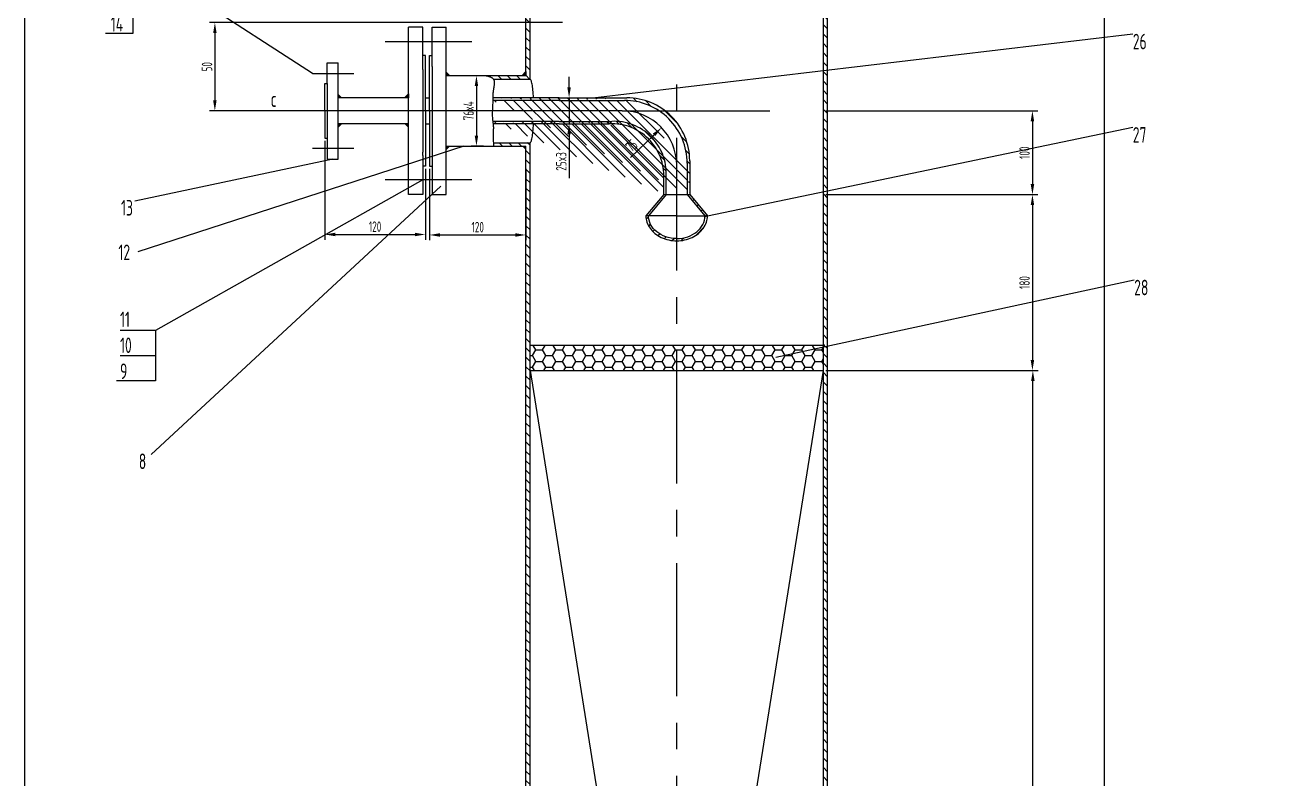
# Model space of a CAD drawing. Extents: x 1431 to 2420, y 1211 to 2052.
# Drawn here: x 1431.4 to 1728.4, y 1748 to 1928.1 of the extents above; entities that cross this region are included whole.
import ezdxf

# ---------------------------------------------------------------- set-up
doc = ezdxf.new("R2010")
doc.units = 0
doc.linetypes.add('CENTER', pattern=[50.800000000000004, 31.75, -6.35, 6.35, -6.35])
doc.layers.get('DEFPOINTS').update_dxf_attribs({"linetype": 'CONTINUOUS'})
for name, color, linetype in [('中心线', 1, 'CENTER'), ('喷淋器', 250, 'CENTER'), ('塔体边框', 250, 'CONTINUOUS'), ('填料压紧', 250, 'CONTINUOUS'), ('引线', 250, 'CONTINUOUS'), ('手孔', 250, 'CONTINUOUS'), ('法兰', 250, 'CONTINUOUS'), ('进液管', 250, 'CENTER'), ('除沫器支承圈', 250, 'CONTINUOUS')]:
    doc.layers.add(name, color=color, linetype=linetype)
doc.styles.get("Standard").update_dxf_attribs({"font": 'isocp.shx', "width": 0.7070000000000001, "bigfont": 'hztxt.shx'})
doc.dimstyles.new('ISO-25', dxfattribs={"dimtxt": 2.5, "dimasz": 2.5, "dimexe": 1.25, "dimexo": 0.625, "dimtad": 1, "dimtxsty": 'STANDARD', "dimcen": 2.5, "dimazin": 3, "dimtfac": 1, "dimtmove": 0, "dimatfit": 3})
pattern_1 = [(135, (22.16621549464799, 23.38068190702097), (-1.122532015133644, -1.122532015133644), [])]
pattern_2 = [(45, (22.16621549464799, 23.38068190702097), (-1.122532015133644, 1.122532015133644), [])]

# ---------------------------------------------------------------- blocks, each defined once
blk = doc.blocks.new('*D5')
at = {"layer": 'DEFPOINTS', "color": 0, "linetype": 'CONTINUOUS'}
for p in [(1621.950022232811, 1845.578414351272), (1671.965880318127, 1845.578414351272), (1621.950022232811, 1405.578414351272)]:
    blk.add_point(p, dxfattribs=at)
at = {"layer": '手孔', "color": 0, "linetype": 'CONTINUOUS'}
for p, q in [((1622.575022232811, 1845.578414351272), (1673.215880318127, 1845.578414351272)), ((1671.965880318126, 1408.078414351272), (1671.965880318127, 1843.078414351272)), ((1622.575022232811, 1405.578414351272), (1673.215880318126, 1405.578414351272))]:
    blk.add_line(p, q, dxfattribs=at)
for points in [[(1671.54921365146, 1843.078414351272), (1672.382546984793, 1843.078414351272), (1671.965880318127, 1845.578414351272)], [(1671.54921365146, 1408.078414351272), (1672.382546984793, 1408.078414351272), (1671.965880318126, 1405.578414351272)]]:
    blk.add_solid(points, dxfattribs=at)
at = {"layer": '手孔', "color": 0, "linetype": 'CONTINUOUS', "insert": (1670.090880318126, 1625.578414351272), "char_height": 2.5, "attachment_point": 5, "rotation": 90}
blk.add_mtext('2200', dxfattribs=at)
blk = doc.blocks.new('*D6')
at = {"layer": 'DEFPOINTS', "color": 0, "linetype": 'CONTINUOUS'}
for p in [(1621.950022232812, 1887.578414351272), (1621.950022232811, 1845.578414351272), (1671.860755558522, 1845.578414351272)]:
    blk.add_point(p, dxfattribs=at)
at = {"layer": '手孔', "color": 0, "linetype": 'CONTINUOUS'}
for p, q in [((1622.575022232812, 1887.578414351272), (1673.110755558522, 1887.578414351272)), ((1671.860755558522, 1885.078414351272), (1671.860755558522, 1848.078414351272)), ((1622.575022232811, 1845.578414351272), (1673.110755558522, 1845.578414351272))]:
    blk.add_line(p, q, dxfattribs=at)
for points in [[(1671.444088891855, 1885.078414351272), (1672.277422225189, 1885.078414351272), (1671.860755558522, 1887.578414351272)], [(1671.444088891855, 1848.078414351272), (1672.277422225189, 1848.078414351272), (1671.860755558522, 1845.578414351272)]]:
    blk.add_solid(points, dxfattribs=at)
at = {"layer": '手孔', "color": 0, "linetype": 'CONTINUOUS', "insert": (1669.985755558522, 1866.578414351272), "char_height": 2.5, "attachment_point": 5, "rotation": 90}
blk.add_mtext('180', dxfattribs=at)
blk = doc.blocks.new('*D7')
at = {"layer": 'DEFPOINTS', "color": 0, "linetype": 'CONTINUOUS'}
for p in [(1621.950022232812, 1907.578414351272), (1621.950022232812, 1887.578414351272), (1671.860755558522, 1887.578414351272)]:
    blk.add_point(p, dxfattribs=at)
at = {"layer": '手孔', "color": 0, "linetype": 'CONTINUOUS'}
for p, q in [((1622.575022232812, 1907.578414351272), (1673.110755558522, 1907.578414351272)), ((1671.860755558522, 1905.078414351272), (1671.860755558522, 1890.078414351272)), ((1622.575022232812, 1887.578414351272), (1673.110755558522, 1887.578414351272))]:
    blk.add_line(p, q, dxfattribs=at)
for points in [[(1671.444088891855, 1905.078414351272), (1672.277422225189, 1905.078414351272), (1671.860755558522, 1907.578414351272)], [(1671.444088891855, 1890.078414351272), (1672.277422225189, 1890.078414351272), (1671.860755558522, 1887.578414351272)]]:
    blk.add_solid(points, dxfattribs=at)
at = {"layer": '手孔', "color": 0, "linetype": 'CONTINUOUS', "insert": (1669.985755558522, 1897.578414351272), "char_height": 2.5, "attachment_point": 5, "rotation": 90}
blk.add_mtext('100', dxfattribs=at)
blk = doc.blocks.new('*D8')
at = {"layer": 'DEFPOINTS', "color": 0, "linetype": 'CONTINUOUS'}
for p in [(1560.283355672812, 1928.645848702736), (1476.706425525488, 1907.578414351272), (1560.283355672811, 1907.578414351272)]:
    blk.add_point(p, dxfattribs=at)
at = {"layer": '手孔', "color": 0, "linetype": 'CONTINUOUS'}
for p, q in [((1559.658355672812, 1928.645848702736), (1475.456425525488, 1928.645848702736)), ((1476.706425525488, 1926.145848702736), (1476.706425525488, 1910.078414351272)), ((1559.658355672811, 1907.578414351272), (1475.456425525488, 1907.578414351272))]:
    blk.add_line(p, q, dxfattribs=at)
for points in [[(1476.289758858821, 1926.145848702736), (1477.123092192155, 1926.145848702736), (1476.706425525488, 1928.645848702736)], [(1476.289758858821, 1910.078414351272), (1477.123092192155, 1910.078414351272), (1476.706425525488, 1907.578414351272)]]:
    blk.add_solid(points, dxfattribs=at)
at = {"layer": '手孔', "color": 0, "linetype": 'CONTINUOUS', "insert": (1474.831425525488, 1918.112131527004), "char_height": 2.5, "attachment_point": 5, "rotation": 90}
blk.add_mtext('50', dxfattribs=at)
blk = doc.blocks.new('*D13')
at = {"layer": 'DEFPOINTS', "color": 0, "linetype": 'CONTINUOUS'}
for p in [(1558.86720647477, 1910.678414351272), (1558.86720647477, 1904.478414351272), (1561.261297407316, 1904.478414351272)]:
    blk.add_point(p, dxfattribs=at)
at = {"layer": '手孔', "color": 0, "linetype": 'CONTINUOUS'}
for p, q in [((1561.261297407316, 1913.178414351272), (1561.261297407316, 1915.678414351272)), ((1559.49220647477, 1910.678414351272), (1562.511297407316, 1910.678414351272)), ((1561.261297407316, 1910.678414351272), (1561.261297407316, 1904.478414351272)), ((1559.49220647477, 1904.478414351272), (1562.511297407316, 1904.478414351272)), ((1561.261297407316, 1901.978414351272), (1561.261297407316, 1891.520081017939))]:
    blk.add_line(p, q, dxfattribs=at)
for points in [[(1560.84463074065, 1913.178414351272), (1561.677964073983, 1913.178414351272), (1561.261297407316, 1910.678414351272)], [(1560.84463074065, 1901.978414351272), (1561.677964073983, 1901.978414351272), (1561.261297407316, 1904.478414351272)]]:
    blk.add_solid(points, dxfattribs=at)
at = {"layer": '手孔', "color": 0, "linetype": 'CONTINUOUS', "insert": (1559.386297407316, 1895.499247684606), "char_height": 2.5, "attachment_point": 5, "rotation": 90}
blk.add_mtext('25x3', dxfattribs=at)
blk = doc.blocks.new('*D14')
at = {"layer": 'DEFPOINTS', "color": 0, "linetype": 'CONTINUOUS'}
for p in [(1541.450022232811, 1915.978414351272), (1539.147992805917, 1899.178414351272), (1541.450022232812, 1899.178414351272)]:
    blk.add_point(p, dxfattribs=at)
at = {"layer": '手孔', "color": 0, "linetype": 'CONTINUOUS'}
for p, q in [((1540.825022232811, 1915.978414351272), (1537.897992805917, 1915.978414351272)), ((1539.147992805917, 1913.478414351272), (1539.147992805917, 1901.678414351272)), ((1540.825022232812, 1899.178414351272), (1537.897992805917, 1899.178414351272))]:
    blk.add_line(p, q, dxfattribs=at)
for points in [[(1538.731326139251, 1913.478414351272), (1539.564659472584, 1913.478414351272), (1539.147992805917, 1915.978414351272)], [(1538.731326139251, 1901.678414351272), (1539.564659472584, 1901.678414351272), (1539.147992805917, 1899.178414351272)]]:
    blk.add_solid(points, dxfattribs=at)
at = {"layer": '手孔', "color": 0, "linetype": 'CONTINUOUS', "insert": (1537.272992805917, 1907.578414351272), "char_height": 2.5, "attachment_point": 5, "rotation": 90}
blk.add_mtext('76x4', dxfattribs=at)
blk = doc.blocks.new('*D18')
at = {"layer": 'DEFPOINTS', "color": 0, "linetype": 'CONTINUOUS'}
for p in [(1583.334477405133, 1903.57463584247), (1573.95002223281, 1894.578414351273)]:
    blk.add_point(p, dxfattribs=at)
at = {"layer": '手孔', "color": 0, "linetype": 'CONTINUOUS'}
blk.add_line((1575.895090933058, 1896.443015814193), (1581.529774487379, 1901.844593248009), dxfattribs=at)
blk.add_solid([(1581.241434054969, 1902.145377067635), (1581.818114919789, 1901.543809428383), (1583.334477405133, 1903.57463584247)], dxfattribs=at)
at = {"layer": '手孔', "color": 0, "linetype": 'CONTINUOUS', "insert": (1576.171660976587, 1899.305524598789), "char_height": 2.5, "attachment_point": 5, "rotation": 43.789987727727144}
blk.add_mtext('75', dxfattribs=at)
blk = doc.blocks.new('*D20')
at = {"layer": 'DEFPOINTS', "color": 0, "linetype": 'CONTINUOUS'}
for p in [(1502.950022232811, 1901.078414351272), (1526.950022232811, 1894.378414351272), (1526.950022232811, 1878.059736985505)]:
    blk.add_point(p, dxfattribs=at)
at = {"layer": '手孔', "color": 0, "linetype": 'CONTINUOUS'}
for p, q in [((1502.950022232811, 1900.453414351272), (1502.950022232811, 1876.809736985505)), ((1526.950022232811, 1893.753414351272), (1526.950022232811, 1876.809736985505)), ((1505.450022232811, 1878.059736985505), (1524.450022232811, 1878.059736985505))]:
    blk.add_line(p, q, dxfattribs=at)
for points in [[(1505.450022232811, 1878.476403652172), (1505.450022232811, 1877.643070318838), (1502.950022232811, 1878.059736985505)], [(1524.450022232811, 1878.476403652172), (1524.450022232811, 1877.643070318838), (1526.950022232811, 1878.059736985505)]]:
    blk.add_solid(points, dxfattribs=at)
at = {"layer": '手孔', "color": 0, "linetype": 'CONTINUOUS', "insert": (1514.950022232811, 1879.934736985505), "char_height": 2.5, "attachment_point": 5}
blk.add_mtext('120', dxfattribs=at)
blk = doc.blocks.new('*D21')
at = {"layer": 'DEFPOINTS', "color": 0, "linetype": 'CONTINUOUS'}
for p in [(1527.950022232811, 1894.378414351272), (1550.950022232811, 1894.378414351272), (1550.950022232811, 1877.94444769181)]:
    blk.add_point(p, dxfattribs=at)
at = {"layer": '手孔', "color": 0, "linetype": 'CONTINUOUS'}
for p, q in [((1527.950022232811, 1893.753414351272), (1527.950022232811, 1876.69444769181)), ((1550.950022232811, 1893.753414351272), (1550.950022232811, 1876.69444769181)), ((1530.450022232811, 1877.94444769181), (1548.450022232811, 1877.94444769181))]:
    blk.add_line(p, q, dxfattribs=at)
for points in [[(1530.450022232811, 1878.361114358476), (1530.450022232811, 1877.527781025143), (1527.950022232811, 1877.94444769181)], [(1548.450022232811, 1878.361114358476), (1548.450022232811, 1877.527781025143), (1550.950022232811, 1877.94444769181)]]:
    blk.add_solid(points, dxfattribs=at)
at = {"layer": '手孔', "color": 0, "linetype": 'CONTINUOUS', "insert": (1539.450022232811, 1879.81944769181), "char_height": 2.5, "attachment_point": 5}
blk.add_mtext('120', dxfattribs=at)
blk = doc.blocks.new('*D30')
at = {"layer": 'DEFPOINTS', "color": 0, "linetype": 'CONTINUOUS'}
for p in [(1586.950022232812, 2000.627434054123), (1586.950022232812, 1275.378414351268), (1688.94890690482, 1275.378414351268)]:
    blk.add_point(p, dxfattribs=at)
at = {"layer": '引线', "color": 0, "linetype": 'CONTINUOUS'}
for p, q in [((1587.575022232812, 2000.627434054123), (1690.19890690482, 2000.627434054123)), ((1688.94890690482, 1998.127434054123), (1688.94890690482, 1277.878414351268)), ((1587.575022232812, 1275.378414351268), (1690.19890690482, 1275.378414351268))]:
    blk.add_line(p, q, dxfattribs=at)
for points in [[(1688.532240238153, 1998.127434054123), (1689.365573571486, 1998.127434054123), (1688.94890690482, 2000.627434054123)], [(1688.532240238153, 1277.878414351268), (1689.365573571486, 1277.878414351268), (1688.94890690482, 1275.378414351268)]]:
    blk.add_solid(points, dxfattribs=at)
at = {"layer": '引线', "color": 0, "linetype": 'CONTINUOUS', "insert": (1687.073906904819, 1638.002924202696), "char_height": 2.5, "attachment_point": 5, "rotation": 90}
blk.add_mtext('3472', dxfattribs=at)

msp = doc.modelspace()

# ---------------------------------------------------------------- hatches: boundary and pattern name
at = {"layer": '中心线', "linetype": 'CONTINUOUS'}
h = msp.add_hatch(color=0, dxfattribs=at)
h.dxf.hatch_style = 1
h.paths.add_polyline_path([(1532.950022232812, 1915.978414351272), (1531.950022232812, 1916.978414351272), (1531.950022232812, 1915.978414351272)])
at = {"layer": '塔体边框', "linetype": 'CONTINUOUS'}
h = msp.add_hatch(dxfattribs=at)
h.set_pattern_fill('ANSI31', color=256, scale=0.5, angle=90)
h.set_pattern_definition([(135, (0, 0), (-1.122532015133644, -1.122532015133644), [])])
edge = h.paths.add_edge_path()
edge.add_arc((1571.488478438047, 1892.116870556507), 12.37802049262676, 357.0433813819885, 452.9566186180115)
edge.add_arc((1571.991927436685, 1892.620319555145), 12.46987518779817, 357.5093044892029, 452.4906955107971)
edge.add_line((1558.86720647477, 1905.078414351272), (1571.450022232812, 1905.078414351272))
edge.add_line((1558.86720647477, 1904.478414351272), (1570.850022232812, 1904.478414351272))
edge.add_line((1558.86720647477, 1905.078414351272), (1543.034222182958, 1905.078414351272))
edge.add_line((1558.86720647477, 1904.478414351272), (1543.12388669438, 1904.478414351272))
edge.add_spline(control_points=[(1543.03431073157, 1905.077795503013), (1543.062966172266, 1904.877577707253), (1543.098413482782, 1904.677663288975), (1543.12388669438, 1904.478414351272)], knot_values=[12.01367824521733, 12.01367824521733, 12.01367824521733, 12.01367824521733, 12.61971662649792, 12.61971662649792, 12.61971662649792, 12.61971662649792], degree=3, periodic=0)
edge.add_line((1583.850022232812, 1887.578414351272), (1583.850022232812, 1891.478414351272))
edge.add_line((1584.450022232812, 1887.578414351272), (1584.450022232812, 1892.078414351272))
edge.add_line((1583.850022232812, 1887.578414351272), (1584.450022232812, 1887.578414351272))
at = {"layer": '填料压紧', "linetype": 'CONTINUOUS'}
h = msp.add_hatch(dxfattribs=at)
h.set_pattern_fill('HONEY', color=256, scale=0.5)
h.set_pattern_definition([(0, (22.16621549464799, 23.38068190702097), (2.38125, 1.3748153225), [1.5875, -3.175]), (120, (22.16621549464799, 23.38068190702097), (-2.381249994797095, 1.374815331511695), [1.587499999999999, -3.174999999999998]), (59.99999999999999, (22.16621549464799, 23.38068190702097), (5.202904551637744e-09, 2.749630654011694), [-3.175, 1.5875])])
h.paths.add_polyline_path([(1621.950022232811, 1851.578414351272), (1586.950022232812, 1851.578414351272), (1586.950022232812, 1845.578414351272), (1621.950022232811, 1845.578414351272)])
h.paths.add_polyline_path([(1586.950022232812, 1851.578414351272), (1551.950022232811, 1851.578414351272), (1551.950022232811, 1845.578414351272), (1586.950022232812, 1845.578414351272)])
h = msp.add_hatch(dxfattribs=at)
h.set_pattern_fill('ANSI31', color=256, scale=0.5, angle=90)
h.set_pattern_definition(pattern_1)
h.paths.add_polyline_path([(1622.950022232811, 1368.278414351272), (1622.950022232811, 1851.578414351272), (1621.950022232811, 1851.578414351272), (1621.950022232811, 1368.278414351272)])
at = {"layer": '法兰', "linetype": 'CONTINUOUS'}
h = msp.add_hatch(color=256, dxfattribs=at)
h.dxf.hatch_style = 1
h.paths.add_polyline_path([(1550.950022232811, 1916.978414351272), (1549.950022232811, 1915.978414351272), (1550.950022232811, 1915.978414351272)])
h = msp.add_hatch(color=256, dxfattribs=at)
h.dxf.hatch_style = 1
h.paths.add_polyline_path([(1506.150022232811, 1911.678414351272), (1506.150022232811, 1910.678414351272), (1507.150022232811, 1910.678414351272)])
h = msp.add_hatch(color=256, dxfattribs=at)
h.dxf.hatch_style = 1
h.paths.add_polyline_path([(1521.950022232811, 1910.678414351271), (1522.950022232811, 1910.678414351272), (1522.950022232811, 1911.678414351272)])
h = msp.add_hatch(color=256, dxfattribs=at)
h.dxf.hatch_style = 1
h.paths.add_polyline_path([(1506.150022232811, 1903.478414351272), (1506.150022232811, 1904.478414351272), (1507.150022232811, 1904.478414351272)])
h = msp.add_hatch(color=256, dxfattribs=at)
h.dxf.hatch_style = 1
h.paths.add_polyline_path([(1522.950022232811, 1903.478414351272), (1521.950022232811, 1904.478414351272), (1522.950022232811, 1904.478414351272)])
h = msp.add_hatch(color=0, dxfattribs=at)
h.dxf.hatch_style = 1
h.paths.add_polyline_path([(1531.950022232809, 1898.178414351272), (1531.950022232809, 1899.178414351272), (1532.950022232809, 1899.178414351272)])
h = msp.add_hatch(color=256, dxfattribs=at)
h.dxf.hatch_style = 1
h.paths.add_polyline_path([(1550.950022232811, 1898.178414351272), (1549.950022232811, 1899.178414351272), (1550.950022232811, 1899.178414351272)])
at = {"layer": '除沫器支承圈', "linetype": 'CONTINUOUS'}
h = msp.add_hatch(dxfattribs=at)
h.set_pattern_fill('ANSI31', color=256, scale=0.5, angle=90)
h.set_pattern_definition(pattern_1)
edge = h.paths.add_edge_path()
edge.add_line((1551.950022232811, 1950.578414351278), (1550.950022232812, 1950.578414351278))
edge.add_line((1550.950022232812, 1950.578414351278), (1550.950022232812, 1945.578414351275))
edge.add_line((1550.950022232812, 1945.578414351275), (1550.950022232811, 1915.978414351272))
edge.add_line((1550.950022232811, 1915.978414351272), (1541.450022232811, 1915.978414351272))
edge.add_spline(control_points=[(1541.450022232811, 1915.978414351272), (1542.157147846017, 1915.798212425071), (1542.864273459222, 1915.618010498871), (1543.181576315273, 1915.178414351272)], knot_values=[0, 0, 0, 0, 1.907427466639132, 1.907427466639132, 1.907427466639132, 1.907427466639816], degree=3, periodic=0)
edge.add_line((1543.181576315273, 1915.178414351272), (1551.950022232811, 1915.178414351272))
edge.add_line((1551.950022232811, 1915.178414351272), (1551.950022232811, 1950.578414351278))
edge = h.paths.add_edge_path()
edge.add_line((1551.950022232811, 1899.978414351272), (1543.181576315273, 1899.978414351272))
edge.add_spline(control_points=[(1543.181576315275, 1899.978414351262), (1543.222351007287, 1899.697993179529), (1543.281776640762, 1899.413318789583), (1543.181576315274, 1899.178414351272)], knot_values=[17.12008639934535, 17.12008639935425, 17.12008639935425, 17.12008639935425, 17.9200863993453, 17.92008639934575, 17.92008639934575, 17.92008639934575], degree=3, periodic=0)
edge.add_line((1543.181576315274, 1899.178414351272), (1550.950022232811, 1899.178414351272))
edge.add_line((1550.950022232811, 1899.178414351272), (1550.950022232811, 1851.578414351272))
edge.add_line((1550.950022232811, 1851.578414351272), (1551.950022232811, 1851.578414351272))
edge.add_line((1551.950022232811, 1851.578414351272), (1551.950022232811, 1899.978414351272))
h.paths.add_polyline_path([(1622.950022232812, 1950.578414351272), (1621.950022232812, 1950.578414351272), (1621.950022232812, 1851.578414351272), (1622.950022232812, 1851.578414351272)])
h = msp.add_hatch(dxfattribs=at)
h.set_pattern_fill('ANSI31', color=256, scale=0.5, angle=90)
h.set_pattern_definition(pattern_1)
edge = h.paths.add_edge_path()
edge.add_arc((1575.050022232812, 1895.678414351272), 15, 359.9999999999992, 450)
edge.add_arc((1574.450022232811, 1895.078414351272), 15, 359.9999999999992, 450)
edge.add_line((1558.86720647477, 1910.678414351272), (1575.050022232812, 1910.678414351272))
edge.add_line((1558.86720647477, 1910.078414351272), (1574.450022232811, 1910.078414351272))
edge.add_line((1558.86720647477, 1910.678414351272), (1543.034222182958, 1910.678414351272))
edge.add_line((1558.86720647477, 1910.078414351272), (1543.034222182958, 1910.078414351272))
edge.add_spline(control_points=[(1543.034222182959, 1910.678414351272), (1543.033270793592, 1910.480615935095), (1543.035316752768, 1910.279470454182), (1543.03422194442, 1910.078370528462), (1543.034221825094, 1910.078348617058)], knot_values=[6.413053849818296, 6.413053849818296, 6.413053849818296, 6.413053849818296, 7.013053849818433, 7.01311923161932, 7.01311923161932, 7.01311923161932, 7.01311923161932], degree=3, periodic=0)
edge.add_line((1590.050022232812, 1895.678414351271), (1590.050022232812, 1887.578414351272))
edge.add_line((1589.450022232811, 1895.078414351271), (1589.450022232811, 1887.578414351272))
edge.add_line((1589.450022232811, 1887.578414351272), (1590.050022232812, 1887.578414351272))
h = msp.add_hatch(dxfattribs=at)
h.set_pattern_fill('ANSI31', color=256, scale=0.5)
h.set_pattern_definition(pattern_2)
h.paths.add_polyline_path([(1584.450022232812, 1887.578414351272), (1580.200022232812, 1882.54858508964), (1579.600022232811, 1882.54858508964), (1583.850022232812, 1887.578414351272)])
h.paths.add_polyline_path([(1589.450022232811, 1887.578414351272), (1590.050022232811, 1887.578414351272), (1594.300022232811, 1882.54858508964), (1593.700022232811, 1882.54858508964)])
h = msp.add_hatch(dxfattribs=at)
h.set_pattern_fill('ANSI31', color=256, scale=0.5)
h.set_pattern_definition(pattern_2)
edge = h.paths.add_edge_path()
edge.add_line((1593.700022232811, 1882.54858508964), (1594.300022232811, 1882.54858508964))
edge.add_ellipse((1586.950022232811, 1882.54858508964), major_axis=(-7.350000000000136, 0), ratio=0.8163265306122297, start_angle=0, end_angle=180.0000000000021, ccw=False)
edge.add_line((1579.600022232812, 1882.54858508964), (1580.200022232812, 1882.54858508964))
edge.add_ellipse((1586.950022232812, 1882.54858508964), major_axis=(6.75, 4.993209756357184e-13), ratio=0.8061280699274465, start_angle=179.9999999999995, end_angle=269.9999999999995)
edge.add_ellipse((1586.950022232811, 1882.54858508964), major_axis=(-6.75, 0), ratio=0.8061280699274465, start_angle=90, end_angle=180)
h = msp.add_hatch(dxfattribs=at)
h.set_pattern_fill('ANSI31', color=256, scale=0.5, angle=90)
h.set_pattern_definition(pattern_1)
h.paths.add_polyline_path([(1550.950022232812, 1479.957033948657), (1550.950022232811, 1851.578414351272), (1551.950022232811, 1851.578414351272), (1551.950022232811, 1505.957033948657), (1551.950022232811, 1504.259977673809), (1551.950022232811, 1480.957033948657)])

# ---------------------------------------------------------------- linework, layer by layer
at = {"layer": '中心线', "linetype": 'CENTER'}
for p, q in [((1538.03763663772, 1924.078414351272), (1517.393616126108, 1924.078414351272)), ((1500.023528905347, 1916.479845309658), (1509.845357946813, 1916.479845309658)), ((1500.023528905347, 1898.676983392885), (1509.845357946813, 1898.676983392885)), ((1538.03763663772, 1891.078414351272), (1517.393616126108, 1891.078414351272))]:
    msp.add_line(p, q, dxfattribs=at)
at = {"layer": '中心线'}
msp.add_line((1586.950022232812, 1259.825347204077), (1586.950022232812, 1915.274327995105), dxfattribs=at)
at = {"layer": '中心线', "linetype": 'CONTINUOUS'}
for q in [(1487.766592160147, 1907.578414351272), (1609.14700244684, 1907.578414351272)]:
    msp.add_line((1573.950022232812, 1907.578414351272), q, dxfattribs=at)
msp.add_arc((1573.950022232812, 1894.578414351272), 13, 0, 90, dxfattribs=at)
at = {"layer": '喷淋器', "linetype": 'CONTINUOUS'}
for p, q in [((1558.86720647477, 1910.678414351272), (1543.034222182958, 1910.678414351272)), ((1558.86720647477, 1910.078414351272), (1543.034222182958, 1910.078414351272)), ((1558.86720647477, 1905.078414351272), (1543.034222182958, 1905.078414351272)), ((1558.86720647477, 1904.478414351272), (1543.12388669438, 1904.478414351272)), ((1589.450022232811, 1895.078414351271), (1589.450022232811, 1887.578414351272)), ((1590.050022232812, 1895.678414351271), (1590.050022232812, 1887.578414351272)), ((1584.450022232812, 1887.578414351272), (1584.450022232812, 1892.078414351272)), ((1583.850022232812, 1887.578414351272), (1583.850022232812, 1891.478414351272)), ((1584.450022232812, 1887.578414351272), (1589.450022232812, 1887.578414351272))]:
    msp.add_line(p, q, dxfattribs=at)
at = {"layer": '喷淋器', "linetype": 'CENTER'}
for p, q in [((1583.850022232812, 1887.578414351272), (1579.600022232811, 1882.54858508964)), ((1584.450022232812, 1887.578414351272), (1580.200022232811, 1882.54858508964)), ((1589.450022232812, 1887.578414351272), (1593.700022232811, 1882.54858508964)), ((1590.050022232811, 1887.578414351272), (1594.300022232812, 1882.54858508964)), ((1580.200022232812, 1882.54858508964), (1579.600022232812, 1882.54858508964)), ((1586.950022232812, 1882.54858508964), (1580.200022232812, 1882.54858508964)), ((1586.950022232812, 1882.54858508964), (1593.700022232811, 1882.54858508964)), ((1593.700022232811, 1882.54858508964), (1594.300022232811, 1882.54858508964))]:
    msp.add_line(p, q, dxfattribs=at)
for centre, major_axis, ratio, start_param, end_param in [((1551.950022232811, 1907.578414351271), (0, 7.600000000000136), 0.1177039802558945, 5.132536050606394, 6.283185307179586), ((1551.950022232811, 1907.578414351271), (0, 7.600000000000136), 0.1177039802558945, 3.141592653589792, 4.29224191016305), ((1586.950022232811, 1882.54858508964), (-7.350000000000136, 0), 0.8163265306122297, 0, 3.14159265358983), ((1586.950022232811, 1882.54858508964), (-6.75, 0), 0.8061280699274465, 1.570796326794897, 3.141592653589793)]:
    msp.add_ellipse(centre, major_axis=major_axis, ratio=ratio, start_param=start_param, end_param=end_param, dxfattribs=at)
at = {"layer": '喷淋器', "linetype": 'CENTER', "extrusion": (0, 0, -1)}
msp.add_ellipse((1586.950022232812, 1882.54858508964), major_axis=(6.75, 4.993209756357184e-13), ratio=0.8061280699274465, start_param=1.570796326794897, end_param=3.141592653589793, dxfattribs=at)
at = {"layer": '喷淋器', "linetype": 'CENTER'}
for points, knots in [([(1541.450022232811, 1915.978414351272), (1542.157147846017, 1915.798212425071), (1543.81822380562, 1915.374908443579), (1543.11691689518, 1912.72038197232), (1543.037286298133, 1911.315458604903), (1543.034222182959, 1910.678414351272)], [0, 0, 0, 0, 1.907427466639816, 4.48064933634491, 6.413053849818296, 6.413053849818296, 6.413053849818296, 6.413053849818296]), ([(1543.034221825094, 1910.078348617058), (1543.025096684248, 1908.402720450533), (1542.797896459605, 1906.730046436754), (1543.03428120815, 1905.078001785444), (1543.03431073157, 1905.077795503013)], [7.01311923161932, 7.01311923161932, 7.01311923161932, 7.01311923161932, 12.01305384981843, 12.01367824521733, 12.01367824521733, 12.01367824521733, 12.01367824521733]), ([(1543.034222182959, 1910.678414351272), (1543.033270793592, 1910.480615935095), (1543.035316752768, 1910.279470454182), (1543.03422194442, 1910.078370528462), (1543.034221825094, 1910.078348617058)], [6.413053849818296, 6.413053849818296, 6.413053849818296, 6.413053849818296, 7.013053849818433, 7.01311923161932, 7.01311923161932, 7.01311923161932, 7.01311923161932]), ([(1543.12388669438, 1904.478414351272), (1543.313047769046, 1902.998815163812), (1542.888054351497, 1901.299418204072), (1543.281776640763, 1899.413318789586), (1543.181576315274, 1899.178414351272)], [12.61971662649792, 12.61971662649792, 12.61971662649792, 12.61971662649792, 17.12008639934535, 17.9200863993453, 17.92008639934575, 17.92008639934575, 17.92008639934575])]:
    msp.add_open_spline(points, degree=3, knots=knots, dxfattribs=at)
msp.add_open_spline([(1543.03431073157, 1905.077795503013), (1543.062966172266, 1904.877577707253), (1543.098413482782, 1904.677663288975), (1543.12388669438, 1904.478414351272)], degree=3, dxfattribs=at)
at = {"layer": '塔体边框', "linetype": 'CONTINUOUS'}
for p, q in [((1550.950022232811, 1915.978414351272), (1550.950022232811, 1950.578414351272)), ((1551.950022232811, 1915.178414351272), (1551.950022232811, 1950.578414351272)), ((1621.950022232812, 1851.578414351272), (1621.950022232812, 1950.578414351272)), ((1622.950022232812, 1851.578414351272), (1622.950022232812, 1950.578414351272)), ((1550.950022232811, 1915.978414351272), (1531.950022232811, 1915.978414351272)), ((1550.950022232811, 1851.578414351272), (1550.950022232811, 1899.178414351272)), ((1551.950022232811, 1844.778414351272), (1551.950022232811, 1899.978414351272)), ((1550.950022232812, 1479.957033948657), (1550.950022232811, 1851.578414351272)), ((1551.950022232811, 1505.957033948657), (1551.950022232811, 1851.578414351272)), ((1621.950022232811, 1368.278414351272), (1621.950022232811, 1851.578414351272)), ((1622.950022232811, 1368.278414351272), (1622.950022232811, 1851.578414351272))]:
    msp.add_line(p, q, dxfattribs=at)
at = {"layer": '塔体边框'}
msp.add_lwpolyline([(1431.356437337206, 2052.046853398292), (2025.356437337206, 2052.046853398292), (2025.356437337206, 1211.046853398292), (1431.356437337206, 1211.046853398292)], close=True, dxfattribs=at)
at = {"layer": '填料压紧', "linetype": 'CONTINUOUS'}
for p, q in [((1621.950022232811, 1851.578414351272), (1551.950022232811, 1851.578414351272)), ((1551.950022232811, 1845.578414351271), (1621.950022232811, 1845.578414351272)), ((1551.950022232811, 1845.578414351272), (1621.950022232811, 1405.578414351272)), ((1551.950022232811, 1405.578414351272), (1621.950022232811, 1845.578414351272)), ((1586.95002223281, 1845.578414351272), (1586.950022232812, 1845.578414351272))]:
    msp.add_line(p, q, dxfattribs=at)
at = {"layer": '引线', "linetype": 'CONTINUOUS'}
for p, q in [((1500.023528905347, 1916.479845309658), (1457.130803215359, 1944.286798508182)), ((1457.130803215359, 1944.286798508182), (1457.130803215359, 1926.068406120817)), ((1457.130803215359, 1926.068406120817), (1450.627929680741, 1926.068406120817)), ((1566.958614353791, 1910.678414351272), (1695.815563566635, 1925.988661309364)), ((1594.300022232811, 1882.54858508964), (1695.809933966579, 1903.702710141374)), ((1536.155701460404, 1899.178414351272), (1458.353141065954, 1873.948135528943)), ((1504.850022232811, 1896.078414351271), (1457.594997284261, 1886.016112496036)), ((1530.63223420777, 1889.558289839245), (1461.476956550119, 1825.540039894908)), ((1526.361731843981, 1891.078414351272), (1462.570032366259, 1855.099183904619)), ((1610.61114376327, 1848.786210580236), (1696.139236400968, 1867.24963236646)), ((1462.570032366259, 1855.099183904619), (1454.06739654838, 1855.099183904619)), ((1462.570032366259, 1855.099183904619), (1462.570032366259, 1843.115850018971)), ((1462.570032366259, 1849.107516961795), (1454.06739654838, 1849.107516961795)), ((1462.570032366259, 1843.115850018971), (1453.204755138697, 1843.115850018971))]:
    msp.add_line(p, q, dxfattribs=at)
at = {"layer": '法兰', "linetype": 'CONTINUOUS'}
for p, q in [((1522.950022232812, 1887.578414351272), (1522.950022232812, 1927.578414351271)), ((1526.361731843982, 1927.578414351271), (1522.950022232812, 1927.578414351271)), ((1526.361731843981, 1918.201811795372), (1526.361731843981, 1927.578414351271)), ((1528.538312621642, 1918.201811795372), (1528.538312621641, 1927.578414351272)), ((1528.538312621642, 1927.578414351272), (1531.950022232811, 1927.578414351272)), ((1531.950022232809, 1887.578414351271), (1531.950022232806, 1927.578414351272)), ((1503.550022232811, 1914.078414351272), (1503.550022232811, 1919.078414351272)), ((1503.550022232811, 1919.078414351272), (1506.150022232811, 1919.078414351272)), ((1506.150022232811, 1896.078414351272), (1506.150022232811, 1919.078414351272)), ((1526.950022232811, 1920.778414351272), (1526.361731843981, 1920.778414351272)), ((1526.950022232811, 1907.578414351272), (1526.950022232812, 1920.778414351272)), ((1527.950022232811, 1907.578414351272), (1527.950022232811, 1920.778414351272)), ((1527.950022232811, 1920.778414351272), (1528.538312621642, 1920.778414351272)), ((1526.361731843981, 1917.478414351272), (1526.361731843981, 1918.201811795372)), ((1526.361731843981, 1917.478414351272), (1526.361731843981, 1897.678414351272)), ((1528.538312621642, 1918.201811795372), (1528.538312621642, 1897.678414351272)), ((1549.950022232811, 1915.978414351272), (1550.950022232811, 1916.978414351272)), ((1550.950022232811, 1915.978414351272), (1549.950022232811, 1915.978414351272)), ((1550.950022232811, 1915.978414351272), (1550.950022232811, 1916.978414351272)), ((1550.950022232811, 1915.978414351272), (1550.950022232811, 1916.978414351272)), ((1550.950022232811, 1916.978414351272), (1550.950022232811, 1915.978414351272)), ((1502.950022232811, 1907.578414351272), (1502.950022232811, 1914.078414351272)), ((1502.950022232811, 1914.078414351272), (1503.550022232811, 1914.078414351272)), ((1503.550022232811, 1914.078414351272), (1503.550022232811, 1901.078414351272)), ((1522.950022232811, 1910.678414351272), (1506.150022232811, 1910.678414351272)), ((1521.950022232811, 1910.678414351271), (1522.950022232811, 1911.678414351272)), ((1522.950022232811, 1910.678414351272), (1521.950022232811, 1910.678414351271)), ((1522.950022232811, 1910.678414351272), (1522.950022232811, 1911.678414351272)), ((1522.950022232811, 1911.678414351272), (1522.950022232811, 1910.678414351272)), ((1502.950022232811, 1907.578414351272), (1502.950022232811, 1901.078414351272)), ((1526.950022232811, 1907.578414351272), (1526.950022232812, 1894.378414351272)), ((1527.950022232811, 1907.578414351272), (1527.950022232811, 1894.378414351272)), ((1522.950022232811, 1904.478414351272), (1506.150022232811, 1904.478414351272)), ((1502.950022232811, 1901.078414351272), (1503.550022232811, 1901.078414351272)), ((1503.550022232811, 1901.078414351272), (1503.550022232811, 1896.078414351271)), ((1503.550022232811, 1896.078414351271), (1506.150022232811, 1896.078414351271)), ((1526.361731843981, 1896.955016907171), (1526.361731843981, 1897.678414351272)), ((1526.361731843981, 1896.955016907171), (1526.361731843982, 1887.578414351273)), ((1528.538312621642, 1897.678414351272), (1528.538312621642, 1887.578414351272)), ((1526.950022232811, 1894.378414351272), (1526.361731843981, 1894.378414351272)), ((1527.950022232811, 1894.378414351272), (1528.538312621642, 1894.378414351272)), ((1526.361731843982, 1887.578414351273), (1522.950022232812, 1887.578414351272)), ((1528.538312621642, 1887.578414351272), (1531.950022232811, 1887.578414351271))]:
    msp.add_line(p, q, dxfattribs=at)
at = {"layer": '进液管', "linetype": 'CENTER'}
for p, q in [((1543.181576315274, 1915.178414351272), (1551.950022232811, 1915.178414351272)), ((1531.950022232811, 1899.178414351272), (1550.950022232811, 1899.178414351272)), ((1543.181576315274, 1899.978414351272), (1551.950022232811, 1899.978414351272))]:
    msp.add_line(p, q, dxfattribs=at)
at = {"layer": '进液管', "linetype": 'CONTINUOUS'}
for p, q in [((1526.950022232811, 1910.678414351272), (1527.950022232811, 1910.678414351272)), ((1558.86720647477, 1910.678414351272), (1575.050022232812, 1910.678414351272)), ((1558.86720647477, 1910.078414351272), (1574.450022232811, 1910.078414351272)), ((1526.950022232811, 1904.478414351272), (1527.950022232811, 1904.478414351272)), ((1558.86720647477, 1905.078414351272), (1571.450022232812, 1905.078414351272)), ((1558.86720647477, 1904.478414351272), (1570.850022232812, 1904.478414351272))]:
    msp.add_line(p, q, dxfattribs=at)
at = {"layer": '进液管', "linetype": 'CENTER'}
for centre, radius, start, end in [((1574.450022232811, 1895.078414351272), 15, 359.9999999999992, 90), ((1575.050022232812, 1895.678414351272), 15, 359.9999999999992, 90), ((1571.488478438047, 1892.116870556507), 12.37802049262676, 357.0433813819885, 92.95661861801146), ((1571.991927436685, 1892.620319555145), 12.46987518779817, 357.5093044892029, 92.4906955107971)]:
    msp.add_arc(centre, radius, start, end, dxfattribs=at)
at = {"layer": '除沫器支承圈', "linetype": 'CONTINUOUS'}
for p, q in [((1583.850022232812, 1887.578414351272), (1584.450022232812, 1887.578414351272)), ((1589.450022232811, 1887.578414351272), (1590.050022232812, 1887.578414351272))]:
    msp.add_line(p, q, dxfattribs=at)

# ---------------------------------------------------------------- texts
at = {"layer": '引线', "linetype": 'CONTINUOUS', "char_height": 3.717944991709058, "attachment_point": 1}
for s, width, heights, insert in [('16\\P15\\P14', 3.556157100934797, [0], (1451.869898209254, 1942.625644485027)), ('26', 8.843714864144886, [0], (1695.815563566635, 1925.988661309364)), ('c', 5.921254973149189, [0], (1490.03771696801, 1912.235873263393)), ('27', 6.34326124700965, [0], (1695.809933966579, 1903.702710141374)), ('13', 4.59102635275849, [0], (1454.309761039929, 1886.291458709163)), ('12', 7.095206634856368, [5.418472220356307], (1453.683723261633, 1875.65987044222)), ('28', 10.8198871260829, [0], (1696.139236400968, 1867.24963236646)), ('11\\P10\\P9', 4.762189529605166, [0], (1454.06739654838, 1859.656089553944)), ('8', 3.252217035709691, [0], (1458.547464359095, 1825.754246182601))]:
    msp.add_mtext_dynamic_manual_height_columns(s, width=width, gutter_width=12.5, heights=heights, dxfattribs=dict(at, insert=insert))

# ---------------------------------------------------------------- dimensions: what is measured, and where the dimension line sits
at = {"layer": '引线', "linetype": 'CONTINUOUS'}
dim = msp.add_linear_dim(base=(1688.94890690482, 1275.378414351268), p1=(1586.950022232812, 2000.627434054123), p2=(1586.950022232812, 1275.378414351268), angle=90, text='3472', dimstyle='ISO-25', dxfattribs=at)
dim.commit()
dim.dimension.update_dxf_attribs({"geometry": '*D30', "text_midpoint": (1687.073906904819, 1638.002924202696)})
at = {"layer": '手孔', "linetype": 'CONTINUOUS'}
for base, p1, p2, text, picture, middle in [((1476.706425525488, 1907.578414351272), (1560.283355672812, 1928.645848702736), (1560.283355672811, 1907.578414351272), '50', '*D8', (1474.831425525488, 1918.112131527004)), ((1539.147992805917, 1899.178414351272), (1541.450022232811, 1915.978414351272), (1541.450022232812, 1899.178414351272), '76x4', '*D14', (1537.272992805917, 1907.578414351272)), ((1561.261297407316, 1904.478414351272), (1558.86720647477, 1910.678414351272), (1558.86720647477, 1904.478414351272), '25x3', '*D13', (1559.386297407316, 1895.499247684606)), ((1671.860755558522, 1887.578414351272), (1621.950022232812, 1907.578414351272), (1621.950022232812, 1887.578414351272), '100', '*D7', (1669.985755558522, 1897.578414351272)), ((1671.860755558522, 1845.578414351272), (1621.950022232812, 1887.578414351272), (1621.950022232811, 1845.578414351272), '180', '*D6', (1669.985755558522, 1866.578414351272)), ((1671.965880318127, 1845.578414351272), (1621.950022232811, 1405.578414351272), (1621.950022232811, 1845.578414351272), '2200', '*D5', (1670.090880318126, 1625.578414351272))]:
    dim = msp.add_linear_dim(base=base, p1=p1, p2=p2, angle=90, text=text, dimstyle='ISO-25', dxfattribs=at)
    dim.commit()
    dim.dimension.update_dxf_attribs({"geometry": picture, "text_midpoint": middle})
for base, p1, p2, picture, middle in [((1526.950022232811, 1878.059736985505), (1502.950022232811, 1901.078414351272), (1526.950022232811, 1894.378414351272), '*D20', (1514.950022232811, 1879.934736985505)), ((1550.950022232811, 1877.94444769181), (1527.950022232811, 1894.378414351272), (1550.950022232811, 1894.378414351272), '*D21', (1539.450022232811, 1879.81944769181))]:
    dim = msp.add_linear_dim(base=base, p1=p1, p2=p2, text='120', dimstyle='ISO-25', dxfattribs=at)
    dim.commit()
    dim.dimension.update_dxf_attribs({"geometry": picture, "text_midpoint": middle})
dim = msp.add_radius_dim(center=(1573.95002223281, 1894.578414351273), mpoint=(1583.334477405133, 1903.57463584247), text='75', dimstyle='ISO-25', dxfattribs=at)
dim.commit()
dim.dimension.update_dxf_attribs({"geometry": '*D18', "text_midpoint": (1577.469192922432, 1897.951997410473), "dimtype": 164})

doc.saveas('drawing.dxf')
